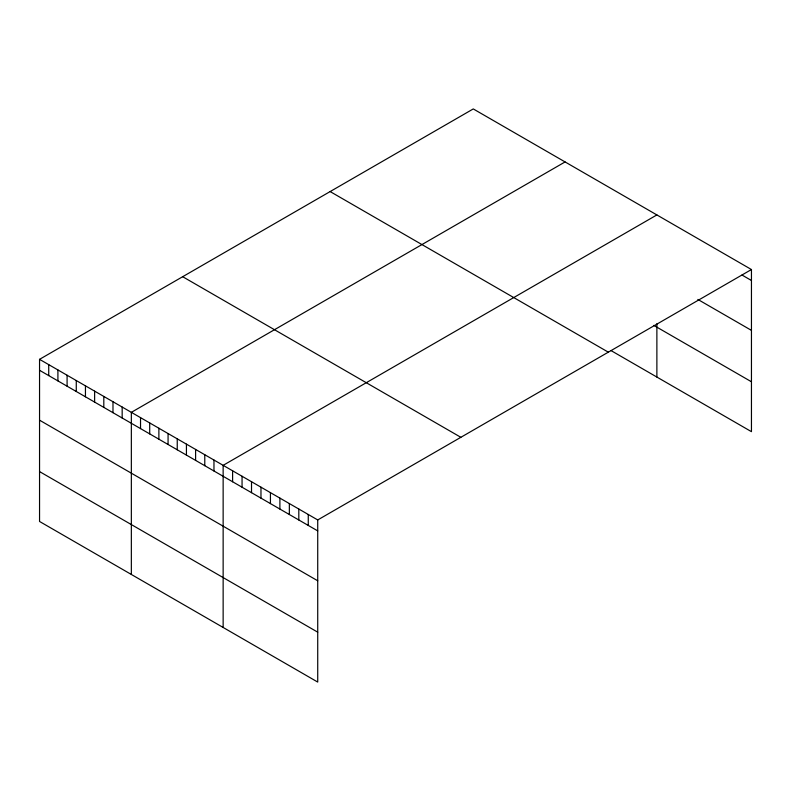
<?xml version="1.0" encoding="UTF-8"?>
<svg xmlns="http://www.w3.org/2000/svg" width="791" height="791" viewBox="0 0 791 791"><rect width="100%" height="100%" fill="white"/><g stroke="black" fill="none" stroke-linecap="round" stroke-linejoin="round"><path stroke-width="1.19" d="M39.55 359.341L317.725 519.944L317.725 682.069L39.55 521.467L39.55 359.341L473.275 108.931L751.45 269.533L751.45 431.659L610.968 350.551M565.071 161.937L131.346 412.348L131.346 574.464M656.876 214.934L223.141 465.345L223.141 627.461M317.725 519.944L751.45 269.533M741.988 275.031L751.45 280.489M697.86 299.433L751.45 330.371M653.811 325.398L751.45 381.766M330.144 191.57L608.319 352.173M182.681 276.712L460.856 437.314M39.55 370.297L317.725 530.899M39.55 420.189L317.725 580.782M39.55 471.584L317.725 632.177M656.876 323.737L656.876 377.05M308.263 514.486L308.263 525.442M298.81 509.028L298.81 519.984M289.348 503.56L289.348 514.516M279.895 498.103L279.895 509.058M270.433 492.645L270.433 503.6M260.971 487.187L260.971 498.142M251.518 481.719L251.518 492.674M242.056 476.261L242.056 487.216M232.603 470.803L232.603 481.759M213.966 460.046L213.966 471.001M204.78 454.746L204.78 465.701M195.604 449.446L195.604 460.402M186.429 444.147L186.429 455.102M177.243 438.847L177.243 449.802M168.068 433.547L168.068 444.502M158.882 428.247L158.882 439.203M149.707 422.948L149.707 433.903M140.531 417.648L140.531 428.603M122.17 407.049L122.17 417.994M112.984 401.749L112.984 412.694M103.809 396.439L103.809 407.395M94.623 391.14L94.623 402.095M85.448 385.84L85.448 396.795M76.272 380.54L76.272 391.496M67.087 375.241L67.087 386.196M57.911 369.941L57.911 380.896M48.726 364.641L48.726 375.596"/></g></svg>
